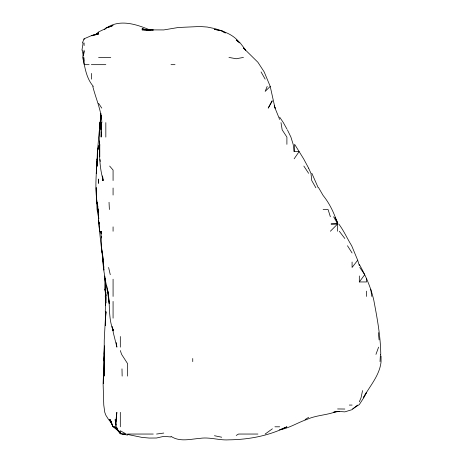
<?xml version="1.0" encoding="UTF-8"?>
<svg xmlns="http://www.w3.org/2000/svg" width="463" height="463" viewBox="0 0 463 463"><rect width="100%" height="100%" fill="white"/><g stroke="black" fill="none" stroke-linecap="round" stroke-linejoin="round"><path stroke-width="0.69" d="M380.765 354.374C380.58 336.179 377.171 318.11 373.809 300.279C370.944 287.668 365.712 275.647 359.323 264.437M105.61 292.483L105.408 296.436L105.049 278.657L105.309 281.95M99.586 141.047L99.47 151.58L99.215 137.094L100.951 122.608L100.483 129.194M101.166 131.828L101.119 137.094L101.646 123.928L101.183 129.854M101.623 122.608L101.507 129.854L101.617 126.561M105.796 298.409L105.703 303.676L105.431 289.19L105.796 295.776L105.5 292.483M127.556 435.104L120.316 433.571L115.895 426.799L116.016 419.559L116.85 412.313L116.144 422.192M104.406 349.768L104.152 354.374L104.256 339.888L105.761 311.576L105.645 318.162L105.286 310.916L105.749 296.436L105.599 303.676L105.356 296.436L105.83 292.269L105.807 303.016M105.79 311.576L105.419 325.402L105.79 311.576L105.593 318.162L105.79 312.236M104.412 356.348L104.14 376.101L103.978 354.374L104.406 345.815M97.01 161.454L96.86 166.067L97.375 151.58L98.59 145.729L98.075 149.63M97.051 160.14L97.091 158.821L96.269 173.307L96.761 166.067C95.829 179.598 95.008 193.563 97.948 206.886M105.251 289.19L105.332 287.216M104.435 353.061L103.99 360.961L104.383 353.061M105.796 297.09L105.523 305.649M104.297 354.374L103.104 383.347L103.77 405.073L104.777 412.313L105.83 415.189L108.591 419.559L111.282 422.667M380.03 361.615L380.43 354.374M99.985 124.582L100.969 115.368L100.407 120.635M105.367 318.162L105.784 312.114M294.144 158.821L299.115 151.58L294.144 151.58L294.642 144.334L303.618 158.821L308.624 168.156M97.479 156.187L97.294 166.067C97.01 149.127 99.302 132.221 100.795 115.368L100.355 120.635L100.94 113.389M100.043 124.582L100.193 122.608M83.826 54.044L84.104 50.183M101.137 116.028L100.378 122.608L101.2 116.028M362.57 390.587L361.018 397.833L359.323 401.843M84.104 51.341L82.674 57.424L84.307 64.67C85.829 72.413 87.999 80.354 93.347 86.396M375.95 354.374L378.601 347.134M267.18 86.396L265.166 91.402L270.213 86.396L264.188 71.91L257.926 62.297L243.44 48.025L245.726 50.183L240.216 42.937L236.199 40.038L239.747 42.937C235.331 36.947 228.763 33.157 221.713 31.073L225.336 33.035M91.321 35.697L84.104 38.788L82.391 42.937L83.155 42.937L81.928 50.183L82.298 50.183L83.265 56.11M104.638 29.661L105.83 28.011L113.076 25.506L107.81 27.653M271.943 100.882L268.21 108.122L272.412 100.882M366.569 278.431L366.569 281.95L359.323 281.95L364.717 274.704L359.786 267.464M338.76 224.005C343.916 230.782 347.181 238.567 351.683 245.737L357.691 260.218L352.083 267.464L352.083 262.041M96.802 34.077L98.59 31.918L105.83 28.469M97.693 33.458L98.59 32.566L94.979 34.916M330.356 231.251L337.596 224.005L331.039 224.005L337.596 223.71C334.327 213.599 329.847 203.755 323.11 195.455L318.66 187.793M357.482 405.073L352.083 409.657L344.837 411.867L337.596 411.37M265.166 434.028L272.412 428.802M305.065 419.559L308.624 417.366M352.702 408.8L359.323 404.587L363.686 397.833L366.569 392.283L363.328 397.833C369.688 386.107 379.596 375.603 381.055 361.863L381.055 356.059M236.199 435.446L238.572 434.045L257.926 434.045M105.83 28.457C119.419 18.514 136.707 24.308 150.602 30.274M96.182 34.563L98.59 33.434L91.344 35.697L92.559 35.738M336.954 411.283C327.179 415.311 316.275 415.016 306.651 419.559C297.512 422.638 289.306 428.194 279.652 429.843L286.898 426.799C269.003 435.793 248.862 439.613 228.954 439.838C219.213 440.533 209.698 436.84 199.987 438.363C190.328 439.098 179.742 442.188 171.015 436.36M336.387 411.428L333.366 412.313L339.57 411.364M91.344 35.697L98.59 34.048L91.344 35.564M243.44 57.424L236.199 58.749L228.954 57.424M156.558 434.045L163.775 433.055M98.59 57.424L110.773 57.424M84.307 64.67L89.116 64.67M91.344 64.67L105.83 64.67M171.015 64.67L175.008 64.67M323.11 209.519L328.088 209.519L330.356 216.765M349.316 405.073L352.083 405.073M111.461 422.435L109.442 419.559L113.076 426.799L114.639 426.799L116.531 428.686M115.895 426.799L116.213 426.799M274.929 426.799L279.652 426.799M127.556 434.045L153.247 434.045M337.596 408.956L344.837 409.037M171.015 436.962L163.775 436.354L156.529 438.01L149.289 438.056L142.043 437.408L127.556 434.45M123.592 434.045L124.912 434.19M114.639 426.799L120.316 433.79L121.74 433.958M145.336 29.904L142.043 29.424L149.289 30.089L142.043 29.863L163.775 29.927L178.255 27.502L199.987 26.507L207.227 27.039L214.467 28.527L221.713 30.755L214.467 29.389L221.713 30.755M146.655 30.095L147.969 30.286M214.467 435.724L221.713 437.217M126.272 434.045L120.316 430.775L120.316 433.79M221.713 30.483L225.336 32.74M113.024 426.799L110.252 419.559L113.076 426.799L118.088 430.717M109.656 166.067L113.076 170.077L113.076 180.553M339.31 231.251L344.837 238.491M279.652 117.145L283.35 122.608L286.898 129.027M98.59 103.336L101.785 108.122M303.844 166.067L308.624 173.307M347.464 245.737L352.083 252.977M116.722 427.384L117.44 428.553M118.516 430.306L120.316 433.229M333.609 216.765L337.596 223.71M261.063 71.91L265.166 79.156M315.87 187.793L311.755 180.553L310.962 173.307L308.624 168.202M334.957 217.367L337.596 222.205M287.401 129.854L290.914 137.094L293.16 144.334L294.144 151.58M279.652 119.448L274.241 106.125M311.854 173.307L318.243 187.793M274.235 105.703L275.277 108.122M120.316 350.555L121.607 354.374L127.556 363.588L127.556 376.101M357.691 260.218L359.323 265.64M92.774 86.396C95.795 98.492 101.247 110.003 101.883 122.608M112.133 326.739L113.076 330.073C107.729 317.19 110.651 302.634 107.428 289.19M98.59 217.963L97.062 209.519L96.148 187.793M98.59 217.159L98.932 218.524M112.081 326.774L113.076 330.871L112.891 329.506M108.591 267.464L110.275 274.704M270.213 86.396L275.022 108.122M106.976 286.556L108.111 293.143M96.987 202.279L98.399 212.042L96.987 202.279L97.427 204.252M98.399 211.412L98.208 209.519C98.573 229.596 101.953 249.493 103.886 269.437M107.364 289.19L108.134 293.143M103.492 267.464L103.984 270.097M101.171 233.225L100.83 231.251L101.137 233.884M116.028 424.826L115.142 419.559L116.016 425.485M280.995 122.608L282.181 129.854L286.898 137.094L286.898 144.334M99.962 159.48L100.286 161.454M370.759 289.19L371.818 296.436M102.769 177.26L103.237 180.553C99.846 168.833 99.169 156.477 99.759 144.334L99.788 156.847M116.248 342.522L116.896 347.134L113.29 332.648L112.665 328.059M108.284 294.456L109.239 303.676C107.156 286.719 102.508 270.195 102.45 252.977M105.83 296.436L104.927 289.19L105.136 281.95L104.725 276.023M101.443 236.518L101.6 237.832M103.151 260.877L103.457 263.511M103.689 265.49L103.92 267.464M101.258 245.737L102.097 252.977M105.17 278.657L105.315 279.97M105.518 292.68L105.83 295.469L105.518 292.657L105.767 294.734M378.329 332.648L379.104 339.888M102.659 254.951L103.22 260.218L101.351 245.737L101.073 231.251L101.183 232.565M98.011 209.519L98.37 212.945M98.59 220.012L99.586 231.251M105.356 290.579L105.223 289.19L105.332 290.509M96.292 187.793L96.535 190.426M105.13 278.657L105.772 285.978L105.518 281.95L105.801 302.843M105.772 302.686L105.251 296.436L105.535 292.483L105.778 295.776M101.513 236.518L101.623 237.832M102.41 175.94L102.763 180.553L102.618 177.26M99.169 222.691L99.261 224.005L99.221 222.691M84.017 61.29L83.768 57.424L84.104 64.357M109.037 202.279L109.384 209.519M105.807 285.978L105.633 280.63M121.989 368.861L122.151 376.101M366.569 291.14L366.569 296.436M359.323 275.96L359.323 281.95M337.596 224.005L337.596 231.251M192.741 358.501L192.741 361.615M120.316 336.508L120.316 347.134M120.316 412.313L120.316 426.799M113.076 188.03L113.076 195.039M113.076 226.876L113.076 231.251M113.076 279.212L113.076 296.436M113.076 301.401L113.076 318.162M105.83 122.608L105.83 137.094M91.344 73.414L91.344 79.156M84.104 38.788L84.104 39.598M84.104 42.937L84.104 45.605M103.452 376.101L103.342 383.347L103.469 376.101M98.66 180.553L98.59 183.348L98.59 179.036L98.66 180.553M99.985 122.608L99.464 128.535L100.002 122.608M153.236 30.008L149.289 29.904L153.236 29.997M125.004 434.253L122.452 434.045L125.004 434.259M148.629 30.298L142.043 28.706L148.629 30.344M105.361 291.268L105.124 289.19L105.361 291.285"/></g></svg>
